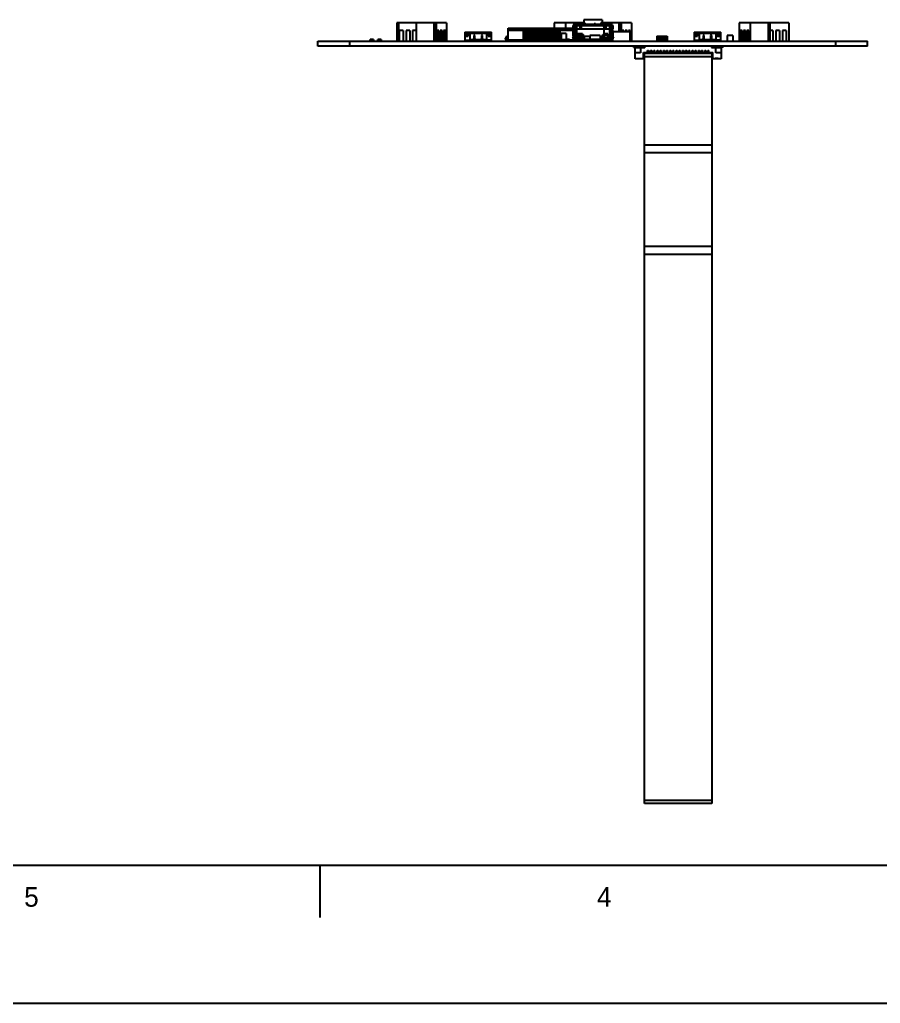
# Model space of a CAD drawing. Header units: millimetres. Extents: x 0 to 594, y 0 to 420.
# Drawn here: x 159.3 to 294.5, y 0 to 154.6 of the extents above; entities that cross this region are included whole.
import ezdxf

# ---------------------------------------------------------------- set-up
doc = ezdxf.new("R2010")
doc.units = ezdxf.units.MM
doc.header["$LTSCALE"] = 32.67
doc.layers.get('0').update_dxf_attribs({"linetype": 'CONTINUOUS'})
doc.styles.add('TEXTSTYLE_3', font='txt')

msp = doc.modelspace()

# ---------------------------------------------------------------- linework, layer by layer
at = {"color": 7, "linetype": 'CONTINUOUS'}
for p, q in [((247.906, 154.612), (247.865, 153.752)), ((250.815, 154.612), (247.906, 154.612)), ((250.815, 154.612), (250.856, 153.752)), ((218.533, 154.127), (218.533, 151.227)), ((218.803, 154.127), (218.533, 154.127)), ((218.803, 154.127), (218.803, 151.227)), ((224.369, 154.117), (218.803, 154.117)), ((221.568, 154.117), (221.568, 151.227)), ((224.369, 154.127), (224.369, 151.227)), ((224.738, 154.127), (224.369, 154.127)), ((224.603, 154.127), (224.603, 151.227)), ((224.738, 154.127), (224.738, 151.227)), ((226.349, 154.117), (224.738, 154.117)), ((226.349, 154.117), (226.349, 151.227)), ((236.029, 151.279), (236.029, 153.279)), ((236.029, 153.279), (246.629, 153.279)), ((236.029, 153.079), (237.829, 153.079)), ((237.829, 153.279), (237.829, 153.066)), ((237.829, 153.066), (244.829, 153.066)), ((243.287, 154.117), (243.287, 153.279)), ((247.848, 154.117), (243.287, 154.117)), ((244.829, 153.279), (244.829, 153.066)), ((244.829, 153.079), (246.629, 153.079)), ((245.037, 154.117), (245.037, 153.279)), ((246.21, 153.657), (246.21, 153.107)), ((252.51, 153.657), (246.21, 153.657)), ((246.35, 153.107), (246.21, 152.707)), ((252.51, 153.107), (246.21, 153.107)), ((246.26, 153.807), (246.26, 153.657)), ((252.46, 153.807), (246.26, 153.807)), ((246.327, 153.807), (246.327, 153.657)), ((246.36, 153.607), (246.36, 152.12)), ((246.51, 153.607), (246.36, 153.607)), ((246.51, 153.571), (246.36, 153.571)), ((246.51, 153.488), (246.36, 153.488)), ((246.514, 153.625), (246.374, 153.68)), ((246.41, 153.657), (246.41, 153.107)), ((246.535, 153.654), (246.41, 153.657)), ((246.462, 153.927), (246.462, 153.279)), ((246.462, 153.927), (251.062, 153.927)), ((246.493, 153.807), (246.493, 153.657)), ((246.51, 153.607), (246.51, 152.12)), ((246.56, 153.807), (246.56, 151.407)), ((246.629, 151.279), (246.629, 153.279)), ((246.71, 153.807), (246.71, 153.657)), ((246.76, 153.657), (246.76, 151.307)), ((247.31, 153.657), (247.31, 153.107)), ((247.51, 153.657), (247.51, 153.107)), ((247.71, 153.807), (247.71, 153.657)), ((247.848, 154.127), (247.848, 153.927)), ((248.082, 154.127), (247.848, 154.127)), ((250.856, 153.752), (247.865, 153.752)), ((248.06, 153.807), (248.06, 153.657)), ((248.082, 154.127), (248.082, 153.927)), ((248.172, 153.807), (248.172, 153.657)), ((249.562, 153.937), (249.562, 153.812)), ((249.762, 153.937), (249.562, 153.937)), ((249.562, 153.812), (249.762, 153.812)), ((249.762, 153.937), (249.762, 153.812)), ((250.548, 153.807), (250.548, 153.657)), ((250.618, 154.117), (250.618, 153.927)), ((253.419, 154.117), (250.618, 154.117)), ((250.66, 153.807), (250.66, 153.657)), ((251.01, 153.807), (251.01, 153.657)), ((251.062, 153.927), (251.062, 151.277)), ((251.21, 153.657), (251.21, 153.107)), ((251.41, 153.657), (251.41, 153.107)), ((251.96, 153.657), (251.96, 151.307)), ((252.01, 153.807), (252.01, 153.657)), ((252.16, 153.807), (252.16, 151.407)), ((252.31, 153.657), (252.186, 153.654)), ((252.347, 153.68), (252.207, 153.625)), ((252.21, 153.607), (252.21, 152.12)), ((252.36, 153.607), (252.21, 153.607)), ((252.36, 153.571), (252.21, 153.571)), ((252.36, 153.488), (252.21, 153.488)), ((252.227, 153.807), (252.227, 153.657)), ((252.31, 153.657), (252.31, 153.107)), ((252.36, 153.607), (252.36, 152.12)), ((252.371, 153.107), (252.51, 152.707)), ((252.393, 153.807), (252.393, 153.657)), ((252.46, 153.807), (252.46, 153.657)), ((252.51, 153.657), (252.51, 153.107)), ((253.419, 154.127), (253.419, 152.727)), ((253.788, 154.127), (253.419, 154.127)), ((253.653, 154.127), (253.653, 152.727)), ((253.788, 154.127), (253.788, 152.727)), ((255.399, 154.117), (253.788, 154.117)), ((255.399, 154.117), (255.399, 151.227)), ((272.337, 154.117), (272.337, 151.227)), ((276.898, 154.117), (272.337, 154.117)), ((274.087, 154.117), (274.087, 151.227)), ((276.633, 154.127), (276.633, 154.117)), ((277.132, 154.127), (276.633, 154.127)), ((276.898, 154.127), (276.898, 151.227)), ((277.132, 154.127), (277.132, 151.227)), ((280.143, 154.117), (277.132, 154.117)), ((280.143, 154.117), (280.143, 151.227)), ((218.943, 152.927), (218.943, 151.227)), ((219.543, 152.927), (218.943, 152.927)), ((219.543, 152.927), (219.543, 151.227)), ((219.993, 152.927), (219.993, 151.227)), ((220.593, 152.927), (219.993, 152.927)), ((220.593, 152.927), (220.593, 151.227)), ((221.018, 152.927), (221.018, 151.227)), ((221.568, 152.927), (221.018, 152.927)), ((224.842, 152.927), (224.842, 151.227)), ((225.142, 152.927), (224.842, 152.927)), ((225.142, 152.927), (225.142, 151.227)), ((225.367, 152.927), (225.367, 151.227)), ((225.667, 152.927), (225.367, 152.927)), ((225.667, 152.927), (225.667, 151.227)), ((225.88, 152.927), (225.88, 151.227)), ((226.18, 152.927), (225.88, 152.927)), ((226.18, 152.927), (226.18, 151.227)), ((229.229, 152.667), (229.229, 151.267)), ((229.229, 152.667), (233.429, 152.667)), ((229.229, 152.017), (229.779, 152.017)), ((229.509, 152.467), (229.509, 152.017)), ((229.709, 152.467), (229.509, 152.467)), ((229.709, 152.117), (229.509, 152.117)), ((229.709, 152.067), (229.509, 152.067)), ((229.579, 152.667), (229.666, 152.517)), ((229.666, 152.517), (229.849, 152.517)), ((229.709, 152.017), (229.709, 152.467)), ((229.779, 152.517), (229.779, 152.017)), ((229.839, 152.667), (230.039, 152.467)), ((229.849, 152.517), (230.029, 152.337)), ((230.029, 152.337), (230.029, 151.467)), ((230.039, 152.467), (230.039, 151.467)), ((230.039, 152.467), (232.619, 152.467)), ((230.579, 151.478), (230.674, 151.587)), ((230.689, 152.187), (230.629, 152.127)), ((230.629, 152.127), (230.629, 151.587)), ((230.629, 152.107), (230.709, 152.027)), ((230.709, 151.747), (230.629, 151.667)), ((230.629, 151.587), (230.829, 151.587)), ((230.769, 152.187), (230.689, 152.187)), ((230.709, 152.027), (230.709, 151.747)), ((230.709, 152.027), (230.749, 152.027)), ((230.709, 151.747), (230.749, 151.747)), ((230.749, 152.027), (230.829, 152.107)), ((230.749, 151.747), (230.749, 152.027)), ((230.829, 151.667), (230.749, 151.747)), ((230.829, 152.127), (230.769, 152.187)), ((230.784, 151.587), (230.881, 151.477)), ((230.829, 151.587), (230.829, 152.127)), ((231.778, 151.477), (231.874, 151.587)), ((231.889, 152.187), (231.829, 152.127)), ((231.829, 152.127), (231.829, 151.587)), ((231.829, 152.107), (231.909, 152.027)), ((231.909, 151.747), (231.829, 151.667)), ((231.829, 151.587), (232.029, 151.587)), ((231.969, 152.187), (231.889, 152.187)), ((231.909, 152.027), (231.909, 151.747)), ((231.909, 152.027), (231.949, 152.027)), ((231.909, 151.747), (231.949, 151.747)), ((231.949, 152.027), (232.029, 152.107)), ((231.949, 151.747), (231.949, 152.027)), ((232.029, 151.667), (231.949, 151.747)), ((232.029, 152.127), (231.969, 152.187)), ((231.984, 151.587), (232.08, 151.478)), ((232.029, 151.587), (232.029, 152.127)), ((232.619, 152.467), (232.819, 152.667)), ((232.619, 152.467), (232.619, 151.467)), ((232.629, 152.337), (232.809, 152.517)), ((232.629, 152.337), (232.629, 151.467)), ((232.809, 152.517), (232.993, 152.517)), ((232.879, 152.517), (232.879, 152.017)), ((232.879, 152.017), (233.429, 152.017)), ((232.949, 152.467), (232.949, 152.017)), ((232.949, 152.467), (233.149, 152.467)), ((232.949, 152.117), (233.149, 152.117)), ((232.949, 152.067), (233.149, 152.067)), ((232.993, 152.517), (233.079, 152.667)), ((233.149, 152.017), (233.149, 152.467)), ((233.429, 151.267), (233.429, 152.667)), ((235.629, 151.549), (235.629, 151.709)), ((235.829, 151.704), (235.829, 151.554)), ((235.899, 151.979), (236.029, 151.979)), ((235.904, 151.779), (236.029, 151.779)), ((236.029, 152.979), (246.629, 152.979)), ((238.454, 151.429), (238.454, 152.979)), ((238.479, 152.679), (238.454, 152.679)), ((238.479, 152.229), (238.454, 152.229)), ((238.479, 152.979), (238.479, 151.239)), ((238.479, 151.889), (238.679, 151.889)), ((238.479, 151.819), (238.679, 151.819)), ((238.679, 151.239), (238.679, 152.979)), ((238.704, 152.679), (238.679, 152.679)), ((238.704, 152.229), (238.679, 152.229)), ((238.704, 151.429), (238.704, 152.979)), ((238.954, 151.429), (238.954, 152.979)), ((238.979, 152.679), (238.954, 152.679)), ((238.979, 152.229), (238.954, 152.229)), ((238.979, 152.979), (238.979, 151.239)), ((238.979, 151.889), (239.179, 151.889)), ((238.979, 151.819), (239.179, 151.819)), ((239.179, 151.239), (239.179, 152.979)), ((239.204, 152.679), (239.179, 152.679)), ((239.204, 152.229), (239.179, 152.229)), ((239.204, 151.429), (239.204, 152.979)), ((239.454, 151.429), (239.454, 152.979)), ((239.479, 152.679), (239.454, 152.679)), ((239.479, 152.229), (239.454, 152.229)), ((239.479, 152.979), (239.479, 151.239)), ((239.479, 151.889), (239.679, 151.889)), ((239.479, 151.819), (239.679, 151.819)), ((239.679, 151.239), (239.679, 152.979)), ((239.704, 152.679), (239.679, 152.679)), ((239.704, 152.229), (239.679, 152.229)), ((239.704, 151.429), (239.704, 152.979)), ((239.954, 151.429), (239.954, 152.979)), ((239.979, 152.679), (239.954, 152.679)), ((239.979, 152.229), (239.954, 152.229)), ((239.979, 152.979), (239.979, 151.239)), ((239.979, 151.889), (240.179, 151.889)), ((239.979, 151.819), (240.179, 151.819)), ((240.179, 151.239), (240.179, 152.979)), ((240.204, 152.679), (240.179, 152.679)), ((240.204, 152.229), (240.179, 152.229)), ((240.204, 151.429), (240.204, 152.979)), ((240.454, 151.429), (240.454, 152.979)), ((240.479, 152.679), (240.454, 152.679)), ((240.479, 152.229), (240.454, 152.229)), ((240.479, 152.979), (240.479, 151.239)), ((240.479, 151.889), (240.679, 151.889)), ((240.479, 151.819), (240.679, 151.819)), ((240.679, 151.239), (240.679, 152.979)), ((240.704, 152.679), (240.679, 152.679)), ((240.704, 152.229), (240.679, 152.229)), ((240.704, 151.429), (240.704, 152.979)), ((240.954, 151.429), (240.954, 152.979)), ((240.979, 152.679), (240.954, 152.679)), ((240.979, 152.229), (240.954, 152.229)), ((240.979, 152.979), (240.979, 151.239)), ((240.979, 151.889), (241.179, 151.889)), ((240.979, 151.819), (241.179, 151.819)), ((241.179, 151.239), (241.179, 152.979)), ((241.204, 152.679), (241.179, 152.679)), ((241.204, 152.229), (241.179, 152.229)), ((241.204, 151.429), (241.204, 152.979)), ((241.213, 152.427), (241.213, 151.227)), ((245.153, 152.427), (241.213, 152.427)), ((241.454, 151.429), (241.454, 152.979)), ((241.479, 152.679), (241.454, 152.679)), ((241.479, 152.229), (241.454, 152.229)), ((241.479, 152.227), (241.454, 152.227)), ((241.479, 151.827), (241.454, 151.827)), ((241.479, 152.979), (241.479, 151.239)), ((241.479, 151.889), (241.679, 151.889)), ((241.479, 151.819), (241.679, 151.819)), ((241.679, 151.239), (241.679, 152.979)), ((241.704, 152.679), (241.679, 152.679)), ((241.704, 152.229), (241.679, 152.229)), ((241.704, 152.227), (241.679, 152.227)), ((241.704, 151.827), (241.679, 151.827)), ((241.689, 151.827), (241.689, 151.429)), ((241.704, 151.429), (241.704, 152.979)), ((241.954, 151.429), (241.954, 152.979)), ((241.979, 152.679), (241.954, 152.679)), ((241.979, 152.229), (241.954, 152.229)), ((241.979, 152.227), (241.954, 152.227)), ((241.979, 151.827), (241.954, 151.827)), ((241.979, 152.979), (241.979, 151.239)), ((241.979, 151.889), (242.179, 151.889)), ((241.979, 151.819), (242.179, 151.819)), ((242.013, 152.427), (242.013, 151.227)), ((242.179, 151.239), (242.179, 152.979)), ((242.204, 152.679), (242.179, 152.679)), ((242.204, 152.229), (242.179, 152.229)), ((242.179, 152.227), (242.204, 152.227)), ((242.204, 151.827), (242.179, 151.827)), ((242.204, 151.429), (242.204, 152.979)), ((242.454, 151.429), (242.454, 152.979)), ((242.479, 152.679), (242.454, 152.679)), ((242.479, 152.229), (242.454, 152.229)), ((242.454, 152.227), (242.479, 152.227)), ((242.479, 151.827), (242.454, 151.827)), ((242.479, 152.979), (242.479, 151.239)), ((242.479, 151.889), (242.679, 151.889)), ((242.479, 151.819), (242.679, 151.819)), ((242.679, 151.239), (242.679, 152.979)), ((242.704, 152.679), (242.679, 152.679)), ((242.704, 152.229), (242.679, 152.229)), ((242.679, 152.227), (242.704, 152.227)), ((242.704, 151.429), (242.704, 152.979)), ((242.945, 152.427), (242.892, 152.427)), ((242.945, 152.227), (242.892, 152.227)), ((242.918, 152.227), (242.918, 152.427)), ((242.941, 152.227), (242.941, 152.427)), ((242.942, 152.427), (242.942, 152.227)), ((242.954, 151.429), (242.954, 152.979)), ((242.979, 152.679), (242.954, 152.679)), ((242.979, 152.229), (242.954, 152.229)), ((242.954, 152.227), (242.979, 152.227)), ((242.979, 151.827), (242.954, 151.827)), ((242.979, 152.979), (242.979, 151.239)), ((242.979, 151.889), (243.179, 151.889)), ((242.979, 151.819), (243.179, 151.819)), ((243.179, 151.239), (243.179, 152.979)), ((243.204, 152.679), (243.179, 152.679)), ((243.204, 152.229), (243.179, 152.229)), ((243.179, 152.227), (243.204, 152.227)), ((243.204, 151.827), (243.179, 151.827)), ((243.204, 151.429), (243.204, 152.979)), ((243.352, 152.427), (243.352, 152.227)), ((243.352, 152.227), (243.352, 152.427)), ((243.352, 152.427), (243.447, 152.427)), ((243.352, 152.227), (243.447, 152.227)), ((243.374, 152.227), (243.374, 152.427)), ((243.374, 152.427), (243.374, 152.227)), ((243.398, 152.227), (243.398, 152.427)), ((243.4, 152.227), (243.4, 152.427)), ((243.447, 152.227), (243.447, 152.427)), ((243.447, 152.427), (243.447, 152.227)), ((243.454, 151.429), (243.454, 152.979)), ((243.479, 152.679), (243.454, 152.679)), ((243.479, 152.229), (243.454, 152.229)), ((243.454, 152.227), (243.479, 152.227)), ((243.479, 151.827), (243.454, 151.827)), ((243.456, 152.227), (243.456, 151.827)), ((243.479, 152.979), (243.479, 151.239)), ((243.604, 152.427), (243.479, 152.427)), ((243.479, 152.227), (243.604, 152.227)), ((243.479, 151.889), (243.679, 151.889)), ((243.479, 151.819), (243.679, 151.819)), ((243.542, 152.227), (243.542, 152.427)), ((243.603, 152.427), (243.603, 152.227)), ((243.604, 152.227), (243.604, 152.427)), ((243.679, 151.239), (243.679, 152.979)), ((243.704, 152.679), (243.679, 152.679)), ((243.704, 152.229), (243.679, 152.229)), ((243.679, 152.227), (243.704, 152.227)), ((243.704, 151.827), (243.679, 151.827)), ((243.704, 151.429), (243.704, 152.979)), ((243.954, 151.429), (243.954, 152.979)), ((243.979, 152.679), (243.954, 152.679)), ((243.979, 152.229), (243.954, 152.229)), ((243.954, 152.227), (243.979, 152.227)), ((243.979, 151.827), (243.954, 151.827)), ((243.969, 152.227), (243.969, 151.827)), ((243.979, 152.979), (243.979, 151.239)), ((243.979, 151.889), (244.179, 151.889)), ((243.979, 151.819), (244.179, 151.819)), ((244.179, 151.239), (244.179, 152.979)), ((244.204, 152.679), (244.179, 152.679)), ((244.204, 152.229), (244.179, 152.229)), ((244.179, 152.227), (244.204, 152.227)), ((244.204, 151.429), (244.204, 152.979)), ((244.353, 152.427), (244.353, 151.227)), ((245.153, 152.427), (245.153, 151.227)), ((246.354, 152.096), (246.145, 151.703)), ((246.366, 151.586), (246.145, 151.703)), ((246.309, 152.007), (246.147, 151.702)), ((246.21, 152.707), (246.21, 152.007)), ((246.31, 152.007), (246.21, 152.007)), ((246.464, 152.093), (246.232, 151.657)), ((246.51, 152.069), (246.278, 151.633)), ((246.51, 152.069), (246.278, 151.633)), ((246.349, 152.085), (246.307, 152.007)), ((246.36, 152.107), (246.31, 152.007)), ((246.813, 151.928), (246.313, 151.928)), ((246.463, 151.981), (246.332, 152.05)), ((246.362, 152.107), (246.334, 152.055)), ((246.334, 152.055), (246.36, 152.107)), ((246.36, 152.107), (246.349, 152.085)), ((246.354, 152.095), (246.358, 152.103)), ((246.487, 152.026), (246.354, 152.096)), ((246.486, 152.025), (246.354, 152.095)), ((246.36, 152.107), (246.356, 152.099)), ((246.51, 152.916), (246.36, 152.916)), ((246.51, 152.81), (246.36, 152.81)), ((246.51, 152.397), (246.36, 152.397)), ((246.51, 152.291), (246.36, 152.291)), ((246.51, 152.157), (246.36, 152.157)), ((246.51, 152.12), (246.36, 152.12)), ((246.76, 152.107), (246.36, 152.107)), ((246.595, 152.023), (246.364, 151.587)), ((246.598, 152.022), (246.438, 152.107)), ((246.629, 152.027), (248.896, 152.027)), ((246.629, 151.979), (246.759, 151.979)), ((246.629, 151.779), (246.754, 151.779)), ((246.66, 152.107), (246.66, 151.307)), ((246.809, 151.754), (246.809, 151.505)), ((246.829, 151.704), (246.829, 151.554)), ((246.86, 152.147), (246.86, 151.307)), ((247.96, 152.147), (246.86, 152.147)), ((247.96, 151.709), (246.86, 151.709)), ((247.96, 151.702), (246.86, 151.702)), ((247.96, 151.538), (246.86, 151.538)), ((247.01, 152.397), (247.01, 151.227)), ((247.71, 152.397), (247.01, 152.397)), ((247.71, 152.093), (247.01, 152.093)), ((247.71, 152.071), (247.01, 152.071)), ((247.71, 151.589), (247.01, 151.589)), ((247.71, 151.523), (247.01, 151.523)), ((247.029, 151.549), (247.029, 151.709)), ((247.71, 152.397), (247.71, 151.227)), ((247.96, 152.147), (247.96, 151.307)), ((248.896, 152.127), (248.896, 151.227)), ((250.496, 152.127), (248.896, 152.127)), ((250.496, 152.127), (250.496, 151.227)), ((250.76, 152.147), (250.76, 151.307)), ((251.86, 152.147), (250.76, 152.147)), ((251.86, 151.709), (250.76, 151.709)), ((251.86, 151.702), (250.76, 151.702)), ((251.86, 151.538), (250.76, 151.538)), ((251.01, 152.397), (251.01, 151.227)), ((251.71, 152.397), (251.01, 152.397)), ((251.71, 152.093), (251.01, 152.093)), ((251.71, 152.071), (251.01, 152.071)), ((251.71, 151.589), (251.01, 151.589)), ((251.71, 151.523), (251.01, 151.523)), ((251.71, 152.397), (251.71, 151.227)), ((251.86, 152.147), (251.86, 151.307)), ((252.36, 152.107), (251.96, 152.107)), ((252.06, 152.107), (252.06, 151.307)), ((252.283, 152.107), (252.123, 152.022)), ((252.125, 152.023), (252.357, 151.587)), ((252.36, 152.916), (252.21, 152.916)), ((252.36, 152.81), (252.21, 152.81)), ((252.36, 152.397), (252.21, 152.397)), ((252.36, 152.291), (252.21, 152.291)), ((252.36, 152.157), (252.21, 152.157)), ((252.36, 152.12), (252.21, 152.12)), ((252.211, 152.069), (252.442, 151.633)), ((252.211, 152.069), (252.443, 151.633)), ((252.366, 152.096), (252.234, 152.026)), ((252.366, 152.095), (252.234, 152.025)), ((252.256, 152.093), (252.488, 151.657)), ((252.389, 152.05), (252.258, 151.981)), ((252.575, 151.703), (252.355, 151.586)), ((252.359, 152.107), (252.387, 152.055)), ((252.36, 152.107), (252.372, 152.085)), ((252.36, 152.107), (252.41, 152.007)), ((252.36, 152.107), (252.387, 152.055)), ((252.36, 152.107), (252.364, 152.099)), ((252.366, 152.095), (252.362, 152.103)), ((252.366, 152.096), (252.575, 151.703)), ((252.372, 152.085), (252.414, 152.007)), ((252.387, 152.055), (252.389, 152.05)), ((252.51, 152.007), (252.41, 152.007)), ((252.412, 152.007), (252.574, 151.702)), ((252.45, 152.727), (252.45, 151.227)), ((252.45, 152.727), (255.15, 152.727)), ((252.51, 152.707), (252.51, 152.007)), ((253.892, 152.927), (253.892, 152.727)), ((254.192, 152.927), (253.892, 152.927)), ((254.192, 152.927), (254.192, 152.727)), ((254.417, 152.927), (254.417, 152.727)), ((254.717, 152.927), (254.417, 152.927)), ((254.717, 152.927), (254.717, 152.727)), ((254.93, 152.927), (254.93, 152.727)), ((255.23, 152.927), (254.93, 152.927)), ((255.15, 152.727), (255.15, 151.227)), ((255.23, 152.927), (255.23, 151.227)), ((259.401, 152.027), (259.401, 151.227)), ((259.401, 152.027), (261.001, 152.027)), ((259.651, 151.827), (259.651, 151.227)), ((260.751, 151.827), (259.651, 151.827)), ((259.901, 151.827), (259.901, 151.227)), ((260.501, 151.827), (260.501, 151.227)), ((260.751, 151.827), (260.751, 151.227)), ((261.001, 152.027), (261.001, 151.227)), ((265.254, 152.667), (265.254, 151.267)), ((265.254, 152.667), (269.454, 152.667)), ((265.254, 152.017), (265.804, 152.017)), ((265.534, 152.467), (265.534, 152.017)), ((265.734, 152.467), (265.534, 152.467)), ((265.734, 152.117), (265.534, 152.117)), ((265.734, 152.067), (265.534, 152.067)), ((265.604, 152.667), (265.691, 152.517)), ((265.691, 152.517), (265.874, 152.517)), ((265.734, 152.017), (265.734, 152.467)), ((265.804, 152.517), (265.804, 152.017)), ((265.864, 152.667), (266.064, 152.467)), ((265.874, 152.517), (266.054, 152.337)), ((266.054, 152.337), (266.054, 151.467)), ((266.064, 152.467), (266.064, 151.467)), ((266.064, 152.467), (268.644, 152.467)), ((266.604, 151.478), (266.699, 151.587)), ((266.714, 152.187), (266.654, 152.127)), ((266.654, 152.127), (266.654, 151.587)), ((266.654, 152.107), (266.734, 152.027)), ((266.734, 151.747), (266.654, 151.667)), ((266.654, 151.587), (266.854, 151.587)), ((266.794, 152.187), (266.714, 152.187)), ((266.734, 152.027), (266.734, 151.747)), ((266.734, 152.027), (266.774, 152.027)), ((266.734, 151.747), (266.774, 151.747)), ((266.774, 152.027), (266.854, 152.107)), ((266.774, 151.747), (266.774, 152.027)), ((266.854, 151.667), (266.774, 151.747)), ((266.854, 152.127), (266.794, 152.187)), ((266.809, 151.587), (266.906, 151.477)), ((266.854, 151.587), (266.854, 152.127)), ((267.803, 151.477), (267.899, 151.587)), ((267.914, 152.187), (267.854, 152.127)), ((267.854, 152.127), (267.854, 151.587)), ((267.854, 152.107), (267.934, 152.027)), ((267.934, 151.747), (267.854, 151.667)), ((267.854, 151.587), (268.054, 151.587)), ((267.994, 152.187), (267.914, 152.187)), ((267.934, 152.027), (267.934, 151.747)), ((267.934, 152.027), (267.974, 152.027)), ((267.934, 151.747), (267.974, 151.747)), ((267.974, 152.027), (268.054, 152.107)), ((267.974, 151.747), (267.974, 152.027)), ((268.054, 151.667), (267.974, 151.747)), ((268.054, 152.127), (267.994, 152.187)), ((268.009, 151.587), (268.105, 151.478)), ((268.054, 151.587), (268.054, 152.127)), ((268.644, 152.467), (268.844, 152.667)), ((268.644, 152.467), (268.644, 151.467)), ((268.654, 152.337), (268.834, 152.517)), ((268.654, 152.337), (268.654, 151.467)), ((268.834, 152.517), (269.018, 152.517)), ((268.904, 152.517), (268.904, 152.017)), ((268.904, 152.017), (269.454, 152.017)), ((268.974, 152.467), (268.974, 152.017)), ((268.974, 152.467), (269.174, 152.467)), ((268.974, 152.117), (269.174, 152.117)), ((268.974, 152.067), (269.174, 152.067)), ((269.018, 152.517), (269.104, 152.667)), ((269.174, 152.017), (269.174, 152.467)), ((269.454, 151.267), (269.454, 152.667)), ((270.469, 152.127), (270.469, 151.227)), ((271.319, 152.127), (270.469, 152.127)), ((271.319, 152.127), (271.319, 151.227)), ((272.506, 152.927), (272.506, 151.227)), ((272.806, 152.927), (272.506, 152.927)), ((272.806, 152.927), (272.806, 151.227)), ((273.019, 152.927), (273.019, 151.227)), ((273.319, 152.927), (273.019, 152.927)), ((273.319, 152.927), (273.319, 151.227)), ((273.543, 152.927), (273.543, 151.227)), ((273.843, 152.927), (273.543, 152.927)), ((273.843, 152.927), (273.843, 151.227)), ((277.643, 152.927), (277.132, 152.927)), ((277.643, 152.927), (277.643, 151.227)), ((278.093, 152.927), (278.093, 151.227)), ((278.693, 152.927), (278.093, 152.927)), ((278.693, 152.927), (278.693, 151.227)), ((279.118, 152.927), (279.118, 151.227)), ((279.718, 152.927), (279.118, 152.927)), ((279.718, 152.927), (279.718, 151.227)), ((206.158, 150.427), (206.158, 151.227)), ((206.158, 151.227), (292.5, 151.227)), ((292.5, 150.427), (206.158, 150.427)), ((211.158, 150.427), (211.158, 151.227)), ((214.36, 151.303), (214.36, 151.411)), ((214.862, 151.411), (214.36, 151.411)), ((214.862, 151.303), (214.36, 151.303)), ((214.361, 151.411), (214.361, 151.303)), ((214.362, 151.501), (214.362, 151.411)), ((214.86, 151.501), (214.362, 151.501)), ((214.86, 151.501), (214.86, 151.411)), ((214.861, 151.411), (214.861, 151.303)), ((214.862, 151.303), (214.862, 151.411)), ((215.579, 151.303), (215.579, 151.411)), ((216.081, 151.411), (215.579, 151.411)), ((216.081, 151.303), (215.579, 151.303)), ((215.58, 151.411), (215.58, 151.303)), ((215.581, 151.501), (215.581, 151.411)), ((216.079, 151.501), (215.581, 151.501)), ((216.079, 151.501), (216.079, 151.411)), ((216.08, 151.411), (216.08, 151.303)), ((216.081, 151.303), (216.081, 151.411)), ((229.229, 151.367), (229.929, 151.367)), ((229.229, 151.267), (229.509, 151.267)), ((229.509, 151.367), (229.509, 151.227)), ((229.709, 151.367), (229.709, 151.227)), ((229.709, 151.267), (232.949, 151.267)), ((230.029, 151.267), (229.929, 151.367)), ((230.429, 151.467), (230.029, 151.467)), ((230.429, 151.467), (230.429, 151.477)), ((230.429, 151.477), (232.229, 151.477)), ((230.579, 151.267), (230.579, 151.477)), ((230.629, 151.267), (230.629, 151.227)), ((230.829, 151.267), (230.829, 151.227)), ((231.119, 151.267), (231.119, 151.477)), ((231.539, 151.267), (231.539, 151.477)), ((231.829, 151.267), (231.829, 151.227)), ((232.029, 151.267), (232.029, 151.227)), ((232.079, 151.477), (232.079, 151.267)), ((232.229, 151.467), (232.229, 151.477)), ((232.629, 151.467), (232.229, 151.467)), ((232.729, 151.367), (232.629, 151.267)), ((233.429, 151.367), (232.729, 151.367)), ((232.949, 151.367), (232.949, 151.227)), ((233.149, 151.367), (233.149, 151.227)), ((233.149, 151.267), (233.429, 151.267)), ((235.899, 151.279), (238.479, 151.279)), ((235.904, 151.479), (236.029, 151.479)), ((238.479, 151.379), (236.029, 151.379)), ((238.454, 151.429), (238.479, 151.429)), ((238.479, 151.419), (238.679, 151.419)), ((238.479, 151.239), (238.679, 151.239)), ((238.679, 151.429), (238.704, 151.429)), ((238.979, 151.379), (238.679, 151.379)), ((238.679, 151.279), (238.979, 151.279)), ((238.954, 151.429), (238.979, 151.429)), ((238.979, 151.419), (239.179, 151.419)), ((238.979, 151.239), (239.179, 151.239)), ((239.179, 151.429), (239.204, 151.429)), ((239.479, 151.379), (239.179, 151.379)), ((239.179, 151.279), (239.479, 151.279)), ((239.454, 151.429), (239.479, 151.429)), ((239.479, 151.419), (239.679, 151.419)), ((239.479, 151.239), (239.679, 151.239)), ((239.679, 151.429), (239.704, 151.429)), ((239.979, 151.379), (239.679, 151.379)), ((239.679, 151.279), (239.979, 151.279)), ((239.954, 151.429), (239.979, 151.429)), ((239.979, 151.419), (240.179, 151.419)), ((239.979, 151.239), (240.179, 151.239)), ((240.179, 151.429), (240.204, 151.429)), ((240.479, 151.379), (240.179, 151.379)), ((240.179, 151.279), (240.479, 151.279)), ((240.454, 151.429), (240.479, 151.429)), ((240.479, 151.419), (240.679, 151.419)), ((240.479, 151.239), (240.679, 151.239)), ((240.679, 151.429), (240.704, 151.429)), ((240.979, 151.379), (240.679, 151.379)), ((240.679, 151.279), (240.979, 151.279)), ((240.954, 151.429), (240.979, 151.429)), ((240.979, 151.419), (241.179, 151.419)), ((240.979, 151.239), (241.179, 151.239)), ((241.179, 151.429), (241.204, 151.429)), ((241.479, 151.379), (241.179, 151.379)), ((241.179, 151.279), (241.479, 151.279)), ((245.153, 151.427), (241.213, 151.427)), ((241.277, 151.427), (241.277, 151.277)), ((245.088, 151.277), (241.277, 151.277)), ((241.439, 151.279), (241.439, 151.227)), ((241.454, 151.429), (241.479, 151.429)), ((241.479, 151.419), (241.679, 151.419)), ((241.479, 151.239), (241.679, 151.239)), ((241.679, 151.429), (241.704, 151.429)), ((241.979, 151.379), (241.679, 151.379)), ((241.679, 151.279), (241.979, 151.279)), ((241.689, 151.279), (241.689, 151.227)), ((241.739, 151.427), (241.739, 151.227)), ((241.778, 151.427), (241.778, 151.277)), ((241.954, 151.429), (241.979, 151.429)), ((241.979, 151.419), (242.179, 151.419)), ((241.979, 151.239), (242.179, 151.239)), ((242.179, 151.429), (242.204, 151.429)), ((242.479, 151.379), (242.179, 151.379)), ((242.179, 151.279), (242.479, 151.279)), ((242.289, 151.279), (242.289, 151.227)), ((242.423, 151.427), (242.423, 151.227)), ((242.454, 151.429), (242.479, 151.429)), ((242.479, 151.419), (242.679, 151.419)), ((242.479, 151.239), (242.679, 151.239)), ((242.487, 151.427), (242.487, 151.277)), ((242.539, 151.239), (242.539, 151.227)), ((242.679, 151.429), (242.704, 151.429)), ((242.979, 151.379), (242.679, 151.379)), ((242.679, 151.279), (242.979, 151.279)), ((242.912, 151.279), (242.912, 151.227)), ((242.954, 151.429), (242.979, 151.429)), ((242.979, 151.419), (243.179, 151.419)), ((242.979, 151.239), (243.179, 151.239)), ((243.021, 151.303), (243.021, 151.411)), ((243.869, 151.411), (243.021, 151.411)), ((243.869, 151.303), (243.021, 151.303)), ((243.162, 151.501), (243.146, 151.411)), ((243.728, 151.501), (243.162, 151.501)), ((243.162, 151.239), (243.162, 151.227)), ((243.179, 151.429), (243.204, 151.429)), ((243.479, 151.379), (243.179, 151.379)), ((243.179, 151.279), (243.479, 151.279)), ((243.454, 151.429), (243.479, 151.429)), ((243.479, 151.419), (243.679, 151.419)), ((243.479, 151.239), (243.679, 151.239)), ((243.679, 151.429), (243.704, 151.429)), ((243.979, 151.379), (243.679, 151.379)), ((243.679, 151.279), (243.979, 151.279)), ((243.728, 151.501), (243.744, 151.411)), ((243.762, 151.279), (243.762, 151.227)), ((243.869, 151.411), (243.869, 151.303)), ((243.878, 151.427), (243.878, 151.277)), ((243.943, 151.427), (243.943, 151.227)), ((243.954, 151.429), (243.979, 151.429)), ((243.979, 151.419), (244.179, 151.419)), ((243.979, 151.239), (244.179, 151.239)), ((244.012, 151.239), (244.012, 151.227)), ((244.179, 151.429), (244.204, 151.429)), ((246.629, 151.379), (244.179, 151.379)), ((244.179, 151.279), (246.759, 151.279)), ((244.269, 151.279), (244.269, 151.227)), ((244.493, 151.279), (244.493, 151.227)), ((244.587, 151.427), (244.587, 151.277)), ((244.626, 151.427), (244.626, 151.227)), ((244.793, 151.279), (244.793, 151.227)), ((245.037, 151.279), (245.037, 151.227)), ((245.088, 151.427), (245.088, 151.277)), ((245.202, 151.303), (245.202, 151.411)), ((245.704, 151.411), (245.202, 151.411)), ((245.704, 151.303), (245.202, 151.303)), ((245.203, 151.411), (245.203, 151.303)), ((245.204, 151.501), (245.204, 151.411)), ((245.702, 151.501), (245.204, 151.501)), ((245.702, 151.501), (245.702, 151.411)), ((245.703, 151.411), (245.703, 151.303)), ((245.704, 151.303), (245.704, 151.411)), ((245.846, 151.279), (245.846, 151.227)), ((245.896, 151.279), (245.896, 151.277)), ((246.209, 151.277), (245.896, 151.277)), ((246.209, 151.279), (246.209, 151.227)), ((246.86, 151.407), (246.56, 151.407)), ((246.629, 151.479), (246.754, 151.479)), ((252.06, 151.307), (246.66, 151.307)), ((246.809, 151.286), (246.809, 151.227)), ((247.019, 151.277), (246.809, 151.277)), ((247.71, 151.501), (247.01, 151.501)), ((247.71, 151.477), (247.01, 151.477)), ((247.71, 151.34), (247.01, 151.34)), ((247.71, 151.228), (247.01, 151.228)), ((247.019, 151.227), (247.019, 151.402)), ((247.019, 151.402), (247.274, 151.402)), ((247.274, 151.402), (247.274, 151.227)), ((247.519, 151.277), (247.274, 151.277)), ((247.296, 151.303), (247.296, 151.411)), ((247.798, 151.411), (247.296, 151.411)), ((247.798, 151.303), (247.296, 151.303)), ((247.297, 151.411), (247.297, 151.303)), ((247.298, 151.501), (247.298, 151.411)), ((247.796, 151.501), (247.298, 151.501)), ((247.519, 151.227), (247.519, 151.402)), ((247.519, 151.402), (247.774, 151.402)), ((247.774, 151.402), (247.774, 151.227)), ((248.019, 151.277), (247.774, 151.277)), ((247.796, 151.501), (247.796, 151.411)), ((247.797, 151.411), (247.797, 151.303)), ((247.798, 151.303), (247.798, 151.411)), ((250.76, 151.507), (247.96, 151.507)), ((250.76, 151.407), (247.96, 151.407)), ((248.019, 151.227), (248.019, 151.402)), ((248.019, 151.402), (248.274, 151.402)), ((248.274, 151.402), (248.274, 151.227)), ((248.519, 151.277), (248.274, 151.277)), ((248.519, 151.227), (248.519, 151.402)), ((248.519, 151.402), (248.774, 151.402)), ((248.774, 151.402), (248.774, 151.227)), ((248.896, 151.277), (248.774, 151.277)), ((249.413, 151.399), (249.413, 151.229)), ((250.413, 151.399), (249.413, 151.399)), ((250.413, 151.229), (249.413, 151.229)), ((249.428, 151.414), (249.428, 151.214)), ((250.398, 151.414), (249.428, 151.414)), ((249.428, 151.399), (249.713, 151.401)), ((250.398, 151.214), (249.428, 151.214)), ((249.609, 151.303), (249.609, 151.411)), ((250.111, 151.411), (249.609, 151.411)), ((250.111, 151.303), (249.609, 151.303)), ((249.61, 151.303), (249.61, 151.411)), ((249.611, 151.501), (249.611, 151.411)), ((250.109, 151.501), (249.611, 151.501)), ((249.713, 151.414), (249.713, 151.214)), ((249.713, 151.401), (249.713, 151.409)), ((249.713, 151.401), (249.713, 151.409)), ((250.113, 151.399), (249.713, 151.401)), ((249.713, 151.229), (250.113, 151.228)), ((249.834, 151.416), (249.752, 151.416)), ((249.933, 151.416), (249.848, 151.416)), ((250.035, 151.416), (249.946, 151.416)), ((250.109, 151.501), (250.109, 151.411)), ((250.11, 151.411), (250.11, 151.303)), ((250.111, 151.303), (250.111, 151.411)), ((250.113, 151.414), (250.113, 151.214)), ((250.398, 151.229), (250.113, 151.228)), ((250.113, 151.228), (250.113, 151.22)), ((250.113, 151.228), (250.113, 151.22)), ((250.398, 151.414), (250.398, 151.214)), ((250.413, 151.399), (250.413, 151.229)), ((251.062, 151.277), (250.496, 151.277)), ((250.618, 151.277), (250.618, 151.227)), ((251.71, 151.501), (251.01, 151.501)), ((251.71, 151.477), (251.01, 151.477)), ((251.71, 151.34), (251.01, 151.34)), ((251.71, 151.228), (251.01, 151.228)), ((251.082, 151.303), (251.082, 151.411)), ((251.584, 151.411), (251.082, 151.411)), ((251.584, 151.303), (251.082, 151.303)), ((251.083, 151.303), (251.083, 151.411)), ((251.084, 151.501), (251.084, 151.411)), ((251.582, 151.501), (251.084, 151.501)), ((251.582, 151.501), (251.582, 151.411)), ((251.583, 151.411), (251.583, 151.303)), ((251.584, 151.303), (251.584, 151.411)), ((252.16, 151.407), (251.86, 151.407)), ((255.709, 150.307), (255.709, 150.427)), ((255.709, 150.307), (256.859, 150.307)), ((256.009, 148.457), (256.009, 150.257)), ((256.009, 150.257), (257.509, 150.257)), ((256.859, 150.307), (256.859, 149.377)), ((257.009, 150.427), (257.009, 150.257)), ((257.509, 150.427), (257.509, 150.257)), ((259.654, 151.411), (259.654, 151.303)), ((260.502, 151.411), (259.654, 151.411)), ((260.502, 151.303), (259.654, 151.303)), ((259.794, 151.501), (259.779, 151.411)), ((260.361, 151.501), (259.794, 151.501)), ((260.361, 151.501), (260.377, 151.411)), ((260.502, 151.411), (260.502, 151.303)), ((265.254, 151.367), (265.954, 151.367)), ((265.254, 151.267), (265.534, 151.267)), ((265.534, 151.367), (265.534, 151.227)), ((265.734, 151.367), (265.734, 151.227)), ((265.734, 151.267), (268.974, 151.267)), ((266.054, 151.267), (265.954, 151.367)), ((266.454, 151.467), (266.054, 151.467)), ((266.454, 151.467), (266.454, 151.477)), ((266.454, 151.477), (268.254, 151.477)), ((266.604, 151.267), (266.604, 151.477)), ((266.654, 151.267), (266.654, 151.227)), ((266.854, 151.267), (266.854, 151.227)), ((267.144, 151.267), (267.144, 151.477)), ((267.564, 151.267), (267.564, 151.477)), ((267.854, 151.267), (267.854, 151.227)), ((268.009, 150.427), (268.009, 150.257)), ((268.009, 150.257), (269.509, 150.257)), ((268.054, 151.267), (268.054, 151.227)), ((268.104, 151.477), (268.104, 151.267)), ((268.254, 151.467), (268.254, 151.477)), ((268.654, 151.467), (268.254, 151.467)), ((268.509, 150.427), (268.509, 150.257)), ((268.754, 151.367), (268.654, 151.267)), ((268.659, 149.377), (268.659, 150.307)), ((269.809, 150.307), (268.659, 150.307)), ((269.454, 151.367), (268.754, 151.367)), ((268.974, 151.367), (268.974, 151.227)), ((269.174, 151.367), (269.174, 151.227)), ((269.174, 151.267), (269.454, 151.267)), ((269.509, 150.257), (269.509, 148.457)), ((269.809, 150.307), (269.809, 150.427)), ((287.501, 150.427), (287.501, 151.227)), ((292.501, 150.427), (292.501, 151.227)), ((256.859, 149.377), (256.009, 149.377)), ((257.459, 148.457), (256.009, 148.457)), ((257.307, 148.457), (257.307, 149.467)), ((257.307, 149.467), (257.929, 149.467)), ((257.459, 31.427), (257.459, 149.467)), ((257.459, 149.327), (268.059, 149.327)), ((257.459, 148.827), (268.059, 148.827)), ((257.929, 149.467), (257.929, 149.777)), ((257.929, 149.777), (258.089, 149.777)), ((258.084, 149.597), (257.934, 149.597)), ((257.934, 149.397), (257.934, 149.467)), ((258.084, 149.397), (257.934, 149.397)), ((258.084, 149.467), (258.084, 149.397)), ((258.089, 149.467), (258.089, 149.777)), ((258.089, 149.467), (258.429, 149.467)), ((258.429, 149.467), (258.429, 149.777)), ((258.429, 149.777), (258.589, 149.777)), ((258.584, 149.597), (258.434, 149.597)), ((258.434, 149.397), (258.434, 149.467)), ((258.584, 149.397), (258.434, 149.397)), ((258.584, 149.467), (258.584, 149.397)), ((258.589, 149.467), (258.589, 149.777)), ((258.589, 149.467), (258.929, 149.467)), ((258.929, 149.467), (258.929, 149.777)), ((258.929, 149.777), (259.089, 149.777)), ((259.084, 149.597), (258.934, 149.597)), ((258.934, 149.397), (258.934, 149.467)), ((259.084, 149.397), (258.934, 149.397)), ((259.084, 149.467), (259.084, 149.397)), ((259.089, 149.467), (259.089, 149.777)), ((259.089, 149.467), (259.429, 149.467)), ((259.429, 149.467), (259.429, 149.777)), ((259.429, 149.777), (259.589, 149.777)), ((259.584, 149.597), (259.434, 149.597)), ((259.434, 149.397), (259.434, 149.467)), ((259.584, 149.397), (259.434, 149.397)), ((259.584, 149.467), (259.584, 149.397)), ((259.589, 149.467), (259.589, 149.777)), ((259.589, 149.467), (259.929, 149.467)), ((259.929, 149.467), (259.929, 149.777)), ((259.929, 149.777), (260.089, 149.777)), ((260.084, 149.597), (259.934, 149.597)), ((259.934, 149.397), (259.934, 149.467)), ((260.084, 149.397), (259.934, 149.397)), ((260.084, 149.467), (260.084, 149.397)), ((260.089, 149.467), (260.089, 149.777)), ((260.089, 149.467), (260.429, 149.467)), ((260.429, 149.467), (260.429, 149.777)), ((260.429, 149.777), (260.589, 149.777)), ((260.584, 149.597), (260.434, 149.597)), ((260.434, 149.397), (260.434, 149.467)), ((260.584, 149.397), (260.434, 149.397)), ((260.584, 149.467), (260.584, 149.397)), ((260.589, 149.467), (260.589, 149.777)), ((260.589, 149.467), (260.929, 149.467)), ((260.929, 149.467), (260.929, 149.777)), ((260.929, 149.777), (261.089, 149.777)), ((261.084, 149.597), (260.934, 149.597)), ((260.934, 149.397), (260.934, 149.467)), ((261.084, 149.397), (260.934, 149.397)), ((261.084, 149.467), (261.084, 149.397)), ((261.089, 149.467), (261.089, 149.777)), ((261.089, 149.467), (261.429, 149.467)), ((261.429, 149.467), (261.429, 149.777)), ((261.429, 149.777), (261.589, 149.777)), ((261.584, 149.597), (261.434, 149.597)), ((261.434, 149.397), (261.434, 149.467)), ((261.584, 149.397), (261.434, 149.397)), ((261.584, 149.467), (261.584, 149.397)), ((261.589, 149.467), (261.589, 149.777)), ((261.589, 149.467), (261.929, 149.467)), ((261.929, 149.467), (261.929, 149.777)), ((261.929, 149.777), (262.089, 149.777)), ((262.084, 149.597), (261.934, 149.597)), ((261.934, 149.397), (261.934, 149.467)), ((262.084, 149.397), (261.934, 149.397)), ((262.084, 149.467), (262.084, 149.397)), ((262.089, 149.467), (262.089, 149.777)), ((262.089, 149.467), (262.429, 149.467)), ((262.429, 149.467), (262.429, 149.777)), ((262.429, 149.777), (262.589, 149.777)), ((262.584, 149.597), (262.434, 149.597)), ((262.434, 149.397), (262.434, 149.467)), ((262.584, 149.397), (262.434, 149.397)), ((262.584, 149.467), (262.584, 149.397)), ((262.589, 149.467), (262.589, 149.777)), ((262.589, 149.467), (262.929, 149.467)), ((262.929, 149.467), (262.929, 149.777)), ((262.929, 149.777), (263.089, 149.777)), ((263.084, 149.597), (262.934, 149.597)), ((262.934, 149.397), (262.934, 149.467)), ((263.084, 149.397), (262.934, 149.397)), ((263.084, 149.467), (263.084, 149.397)), ((263.089, 149.467), (263.089, 149.777)), ((263.089, 149.467), (263.429, 149.467)), ((263.429, 149.467), (263.429, 149.777)), ((263.429, 149.777), (263.589, 149.777)), ((263.584, 149.597), (263.434, 149.597)), ((263.434, 149.397), (263.434, 149.467)), ((263.584, 149.397), (263.434, 149.397)), ((263.584, 149.467), (263.584, 149.397)), ((263.589, 149.467), (263.589, 149.777)), ((263.589, 149.467), (263.929, 149.467)), ((263.929, 149.467), (263.929, 149.777)), ((263.929, 149.777), (264.089, 149.777)), ((264.084, 149.597), (263.934, 149.597)), ((263.934, 149.397), (263.934, 149.467)), ((264.084, 149.397), (263.934, 149.397)), ((264.084, 149.467), (264.084, 149.397)), ((264.089, 149.467), (264.089, 149.777)), ((264.089, 149.467), (264.429, 149.467)), ((264.429, 149.467), (264.429, 149.777)), ((264.429, 149.777), (264.589, 149.777)), ((264.584, 149.597), (264.434, 149.597)), ((264.434, 149.397), (264.434, 149.467)), ((264.584, 149.397), (264.434, 149.397)), ((264.584, 149.467), (264.584, 149.397)), ((264.589, 149.467), (264.589, 149.777)), ((264.589, 149.467), (264.929, 149.467)), ((264.929, 149.467), (264.929, 149.777)), ((264.929, 149.777), (265.089, 149.777)), ((265.084, 149.597), (264.934, 149.597)), ((264.934, 149.397), (264.934, 149.467)), ((265.084, 149.397), (264.934, 149.397)), ((265.084, 149.467), (265.084, 149.397)), ((265.089, 149.467), (265.089, 149.777)), ((265.089, 149.467), (265.429, 149.467)), ((265.429, 149.467), (265.429, 149.777)), ((265.429, 149.777), (265.589, 149.777)), ((265.584, 149.597), (265.434, 149.597)), ((265.434, 149.397), (265.434, 149.467)), ((265.584, 149.397), (265.434, 149.397)), ((265.584, 149.467), (265.584, 149.397)), ((265.589, 149.467), (265.589, 149.777)), ((265.589, 149.467), (265.929, 149.467)), ((265.929, 149.467), (265.929, 149.777)), ((265.929, 149.777), (266.089, 149.777)), ((266.084, 149.597), (265.934, 149.597)), ((265.934, 149.397), (265.934, 149.467)), ((266.084, 149.397), (265.934, 149.397)), ((266.084, 149.467), (266.084, 149.397)), ((266.089, 149.467), (266.089, 149.777)), ((266.089, 149.467), (266.429, 149.467)), ((266.429, 149.467), (266.429, 149.777)), ((266.429, 149.777), (266.589, 149.777)), ((266.584, 149.597), (266.434, 149.597)), ((266.434, 149.397), (266.434, 149.467)), ((266.584, 149.397), (266.434, 149.397)), ((266.584, 149.467), (266.584, 149.397)), ((266.589, 149.467), (266.589, 149.777)), ((266.589, 149.467), (266.929, 149.467)), ((266.929, 149.467), (266.929, 149.777)), ((266.929, 149.777), (267.089, 149.777)), ((267.084, 149.597), (266.934, 149.597)), ((266.934, 149.397), (266.934, 149.467)), ((267.084, 149.397), (266.934, 149.397)), ((267.084, 149.467), (267.084, 149.397)), ((267.089, 149.467), (267.089, 149.777)), ((267.089, 149.467), (267.429, 149.467)), ((267.429, 149.467), (267.429, 149.777)), ((267.429, 149.777), (267.589, 149.777)), ((267.584, 149.597), (267.434, 149.597)), ((267.434, 149.397), (267.434, 149.467)), ((267.584, 149.397), (267.434, 149.397)), ((267.584, 149.467), (267.584, 149.397)), ((267.589, 149.467), (267.589, 149.777)), ((267.589, 149.467), (268.212, 149.467)), ((268.059, 149.467), (268.059, 31.427)), ((269.509, 148.457), (268.059, 148.457)), ((268.212, 148.457), (268.212, 149.467)), ((268.548, 148.457), (268.548, 148.557)), ((268.548, 148.557), (269.01, 148.557)), ((269.509, 149.377), (268.659, 149.377)), ((268.779, 148.457), (268.779, 148.557)), ((269.01, 148.457), (269.01, 148.557)), ((257.459, 134.942), (268.059, 134.942)), ((257.459, 133.73), (268.059, 133.73)), ((268.059, 118.948), (257.459, 118.948)), ((268.059, 117.687), (257.459, 117.687)), ((257.459, 31.927), (268.059, 31.927)), ((268.059, 31.427), (257.459, 31.427)), ((26.524, 21.711), (566.524, 21.711)), ((206.524, 13.507), (206.524, 21.711)), ((0, 0), (594, 0))]:
    msp.add_line(p, q, dxfattribs=at)
at = {"color": 6, "linetype": 'CONTINUOUS'}
for p, q in [((242.892, 152.427), (242.892, 152.227)), ((242.898, 152.227), (242.898, 152.427)), ((242.945, 152.427), (242.945, 152.227)), ((243.352, 152.427), (243.352, 152.227)), ((243.377, 152.227), (243.377, 152.427)), ((243.447, 152.427), (243.447, 152.227)), ((243.447, 152.427), (243.479, 152.427)), ((243.447, 152.227), (243.454, 152.227)), ((243.478, 152.427), (243.478, 152.227)), ((243.479, 152.427), (243.479, 152.227)), ((243.541, 152.227), (243.541, 152.427)), ((243.572, 152.227), (243.572, 152.427)), ((243.579, 152.227), (243.579, 152.427)), ((243.579, 152.227), (243.579, 152.427)), ((243.603, 152.427), (243.603, 152.227)), ((246.466, 152.092), (246.234, 151.656)), ((246.598, 152.022), (246.366, 151.586)), ((246.86, 151.537), (247.96, 151.537)), ((251.86, 151.537), (250.76, 151.537)), ((252.123, 152.022), (252.355, 151.586)), ((252.255, 152.092), (252.487, 151.656)), ((214.36, 151.411), (214.36, 151.487)), ((214.862, 151.487), (214.36, 151.487)), ((214.36, 151.227), (214.36, 151.303)), ((214.46, 151.487), (214.46, 151.411)), ((214.485, 151.227), (214.485, 151.303)), ((214.737, 151.227), (214.737, 151.303)), ((214.762, 151.487), (214.762, 151.411)), ((214.862, 151.487), (214.862, 151.411)), ((214.862, 151.303), (214.862, 151.227)), ((215.579, 151.411), (215.579, 151.487)), ((216.081, 151.487), (215.579, 151.487)), ((215.579, 151.227), (215.579, 151.303)), ((215.679, 151.487), (215.679, 151.411)), ((215.704, 151.227), (215.704, 151.303)), ((215.956, 151.227), (215.956, 151.303)), ((215.981, 151.487), (215.981, 151.411)), ((216.081, 151.487), (216.081, 151.411)), ((216.081, 151.303), (216.081, 151.227)), ((242.945, 151.487), (242.945, 151.227)), ((243.145, 151.487), (242.945, 151.487)), ((243.045, 151.487), (243.045, 151.411)), ((243.07, 151.227), (243.07, 151.303)), ((243.145, 151.487), (243.145, 151.411)), ((243.195, 151.227), (243.195, 151.303)), ((243.695, 151.227), (243.695, 151.303)), ((243.745, 151.487), (243.745, 151.411)), ((243.945, 151.487), (243.745, 151.487)), ((243.82, 151.227), (243.82, 151.303)), ((243.845, 151.487), (243.845, 151.411)), ((243.945, 151.487), (243.945, 151.227)), ((245.202, 151.487), (245.202, 151.411)), ((245.704, 151.487), (245.202, 151.487)), ((245.202, 151.303), (245.202, 151.227)), ((245.302, 151.487), (245.302, 151.411)), ((245.327, 151.227), (245.327, 151.303)), ((245.579, 151.227), (245.579, 151.303)), ((245.604, 151.487), (245.604, 151.411)), ((245.704, 151.411), (245.704, 151.487)), ((245.704, 151.227), (245.704, 151.303)), ((247.71, 151.477), (247.01, 151.477)), ((247.296, 151.411), (247.296, 151.487)), ((247.798, 151.487), (247.296, 151.487)), ((247.296, 151.227), (247.296, 151.303)), ((247.396, 151.487), (247.396, 151.411)), ((247.421, 151.227), (247.421, 151.303)), ((247.673, 151.227), (247.673, 151.303)), ((247.698, 151.487), (247.698, 151.411)), ((247.798, 151.487), (247.798, 151.411)), ((247.798, 151.303), (247.798, 151.227)), ((249.609, 151.487), (249.609, 151.411)), ((250.111, 151.487), (249.609, 151.487)), ((249.609, 151.303), (249.609, 151.227)), ((249.709, 151.487), (249.709, 151.411)), ((249.734, 151.227), (249.734, 151.303)), ((249.986, 151.227), (249.986, 151.303)), ((250.011, 151.487), (250.011, 151.411)), ((250.111, 151.411), (250.111, 151.487)), ((250.111, 151.227), (250.111, 151.303)), ((251.01, 151.477), (251.71, 151.477)), ((251.082, 151.487), (251.082, 151.411)), ((251.584, 151.487), (251.082, 151.487)), ((251.082, 151.303), (251.082, 151.227)), ((251.182, 151.487), (251.182, 151.411)), ((251.207, 151.227), (251.207, 151.303)), ((251.459, 151.227), (251.459, 151.303)), ((251.484, 151.487), (251.484, 151.411)), ((251.584, 151.411), (251.584, 151.487)), ((251.584, 151.227), (251.584, 151.303)), ((259.578, 151.487), (259.578, 151.227)), ((259.778, 151.487), (259.578, 151.487)), ((259.678, 151.487), (259.678, 151.411)), ((259.703, 151.227), (259.703, 151.303)), ((259.778, 151.487), (259.778, 151.411)), ((259.828, 151.227), (259.828, 151.303)), ((260.328, 151.227), (260.328, 151.303)), ((260.378, 151.487), (260.378, 151.411)), ((260.578, 151.487), (260.378, 151.487)), ((260.453, 151.227), (260.453, 151.303)), ((260.478, 151.487), (260.478, 151.411)), ((260.578, 151.487), (260.578, 151.227))]:
    msp.add_line(p, q, dxfattribs=at)
at = {"color": 7, "linetype": 'CONTINUOUS'}
for centre, radius, start, end in [((246.56, 153.607), 0.2, 90, 180), ((246.56, 153.607), 0.05, 90, 180), ((247.765, 153.757), 0.1, 270, 357.27369), ((250.956, 153.757), 0.1, 182.72631, 270), ((252.16, 153.607), 0.2, 0, 90), ((252.16, 153.607), 0.05, 0, 90), ((235.899, 151.709), 0.27, 90, 180), ((235.899, 151.549), 0.27, 180, 270), ((235.904, 151.704), 0.075, 90, 180), ((235.904, 151.554), 0.075, 180, 270), ((246.31, 152.12), 0.05, 332, 360), ((246.311, 152.12), 0.0497, 331.92711, 0.07289), ((246.31, 152.12), 0.2, 332, 360), ((246.311, 152.12), 0.199, 331.92013, 0.07987), ((246.754, 151.704), 0.075, 0, 90), ((246.754, 151.554), 0.075, 270, 0), ((246.759, 151.709), 0.27, 0, 90), ((246.759, 151.549), 0.27, 270, 0), ((252.41, 152.12), 0.2, 180, 208), ((252.409, 152.12), 0.199, 179.92013, 208.07987), ((252.41, 152.12), 0.05, 180, 208), ((252.41, 152.12), 0.0497, 179.92711, 208.07289), ((246.66, 151.407), 0.1, 180, 270), ((246.86, 151.407), 0.1, 180, 270), ((249.428, 151.399), 0.015, 90, 180), ((249.428, 151.229), 0.015, 180, 270), ((250.398, 151.399), 0.015, 0, 90), ((250.398, 151.229), 0.015, 270, 0), ((251.86, 151.407), 0.1, 270, 360), ((252.06, 151.407), 0.1, 270, 360)]:
    msp.add_arc(centre, radius, start, end, dxfattribs=at)
for points, knots in [([(246.56, 153.807), (246.55, 153.808), (246.522, 153.806), (246.472, 153.79), (246.417, 153.753), (246.372, 153.689), (246.36, 153.636), (246.36, 153.607)], [0, 0, 0, 0, 0.0959031, 0.2657088, 0.4981973, 0.723388, 1, 1, 1, 1]), ([(246.56, 153.807), (246.55, 153.807), (246.523, 153.805), (246.472, 153.79), (246.416, 153.752), (246.372, 153.688), (246.36, 153.636), (246.36, 153.607)], [0, 0, 0, 0, 0.0953678, 0.2667288, 0.5002597, 0.7255754, 1, 1, 1, 1]), ([(246.374, 153.68), (246.385, 153.707), (246.418, 153.756), (246.488, 153.799), (246.538, 153.807), (246.56, 153.807)], [0, 0, 0, 0, 0.369799, 0.7225683, 1, 1, 1, 1]), ([(246.51, 153.607), (246.51, 153.614), (246.513, 153.627), (246.525, 153.642), (246.531, 153.652), (246.535, 153.657)], [0, 0, 0, 0, 0.3575742, 0.6802176, 1, 1, 1, 1]), ([(246.51, 153.607), (246.51, 153.614), (246.513, 153.627), (246.523, 153.642), (246.533, 153.649), (246.537, 153.652)], [0, 0, 0, 0, 0.3701985, 0.706399, 1, 1, 1, 1]), ([(246.56, 153.657), (246.556, 153.657), (246.548, 153.656), (246.539, 153.653), (246.531, 153.648), (246.521, 153.639), (246.516, 153.631), (246.514, 153.625)], [0, 0, 0, 0, 0.2311609, 0.3627636, 0.5020117, 0.7075284, 1, 1, 1, 1]), ([(246.535, 153.657), (246.539, 153.658), (246.548, 153.657), (246.556, 153.657), (246.56, 153.657)], [0, 0, 0, 0, 0.549095, 1, 1, 1, 1]), ([(246.535, 153.654), (246.538, 153.654), (246.543, 153.654), (246.552, 153.657), (246.557, 153.657), (246.56, 153.657)], [0, 0, 0, 0, 0.3220804, 0.6610402, 1, 1, 1, 1]), ([(246.537, 153.652), (246.541, 153.654), (246.548, 153.658), (246.556, 153.658), (246.56, 153.657)], [0, 0, 0, 0, 0.5194835, 1, 1, 1, 1]), ([(252.16, 153.807), (252.17, 153.808), (252.198, 153.806), (252.248, 153.79), (252.304, 153.753), (252.348, 153.689), (252.36, 153.636), (252.36, 153.607)], [0, 0, 0, 0, 0.0959031, 0.2657088, 0.4981973, 0.723388, 1, 1, 1, 1]), ([(252.16, 153.807), (252.17, 153.807), (252.198, 153.805), (252.249, 153.79), (252.304, 153.752), (252.349, 153.688), (252.36, 153.636), (252.36, 153.607)], [0, 0, 0, 0, 0.0953678, 0.2667288, 0.5002597, 0.7255754, 1, 1, 1, 1]), ([(252.347, 153.68), (252.336, 153.707), (252.302, 153.757), (252.233, 153.799), (252.182, 153.807), (252.16, 153.807)], [0, 0, 0, 0, 0.3716429, 0.7247269, 1, 1, 1, 1]), ([(252.186, 153.657), (252.181, 153.658), (252.173, 153.657), (252.164, 153.657), (252.16, 153.657)], [0, 0, 0, 0, 0.549095, 1, 1, 1, 1]), ([(252.183, 153.652), (252.18, 153.654), (252.172, 153.658), (252.164, 153.658), (252.16, 153.657)], [0, 0, 0, 0, 0.5194835, 1, 1, 1, 1]), ([(252.16, 153.657), (252.163, 153.657), (252.169, 153.657), (252.177, 153.654), (252.183, 153.654), (252.186, 153.654)], [0, 0, 0, 0, 0.3389598, 0.6779196, 1, 1, 1, 1]), ([(252.16, 153.657), (252.165, 153.657), (252.172, 153.656), (252.182, 153.653), (252.19, 153.648), (252.199, 153.639), (252.205, 153.631), (252.207, 153.625)], [0, 0, 0, 0, 0.2313876, 0.3630537, 0.5021822, 0.7073443, 1, 1, 1, 1]), ([(252.21, 153.607), (252.21, 153.614), (252.208, 153.627), (252.197, 153.642), (252.188, 153.649), (252.183, 153.652)], [0, 0, 0, 0, 0.3701985, 0.706399, 1, 1, 1, 1]), ([(252.21, 153.607), (252.21, 153.614), (252.208, 153.627), (252.196, 153.642), (252.189, 153.652), (252.186, 153.657)], [0, 0, 0, 0, 0.3575742, 0.6802176, 1, 1, 1, 1]), ([(246.349, 152.085), (246.346, 152.078), (246.34, 152.067), (246.335, 152.055), (246.332, 152.05)], [0, 0, 0, 0, 0.5445689, 1, 1, 1, 1]), ([(246.438, 152.107), (246.435, 152.107), (246.423, 152.107), (246.397, 152.107), (246.374, 152.107), (246.36, 152.107)], [0, 0, 0, 0, 0.1333379, 0.4556347, 1, 1, 1, 1]), ([(246.487, 152.026), (246.492, 152.036), (246.501, 152.056), (246.509, 152.088), (246.51, 152.109), (246.51, 152.12)], [0, 0, 0, 0, 0.3406857, 0.6703553, 1, 1, 1, 1]), ([(252.21, 152.12), (252.21, 152.109), (252.212, 152.088), (252.22, 152.056), (252.229, 152.036), (252.234, 152.026)], [0, 0, 0, 0, 0.3296447, 0.6593143, 1, 1, 1, 1]), ([(252.36, 152.107), (252.346, 152.107), (252.324, 152.107), (252.298, 152.107), (252.286, 152.107), (252.283, 152.107)], [0, 0, 0, 0, 0.5430955, 0.8659503, 1, 1, 1, 1]), ([(252.372, 152.085), (252.375, 152.078), (252.38, 152.067), (252.386, 152.055), (252.389, 152.05)], [0, 0, 0, 0, 0.5445689, 1, 1, 1, 1]), ([(246.86, 151.307), (246.847, 151.307), (246.821, 151.312), (246.788, 151.335), (246.766, 151.368), (246.761, 151.394), (246.76, 151.407)], [0, 0, 0, 0, 0.2480896, 0.5019398, 0.7516456, 1, 1, 1, 1]), ([(250.398, 151.399), (250.399, 151.402), (250.398, 151.407), (250.398, 151.412), (250.398, 151.414)], [0, 0, 0, 0, 0.5091499, 1, 1, 1, 1]), ([(251.96, 151.407), (251.96, 151.394), (251.955, 151.368), (251.933, 151.334), (251.899, 151.312), (251.873, 151.307), (251.86, 151.307)], [0, 0, 0, 0, 0.2532283, 0.50073, 0.7519443, 1, 1, 1, 1])]:
    msp.add_open_spline(points, degree=3, knots=knots, dxfattribs=at)
for points in [[(246.51, 153.607), (246.51, 153.611), (246.51, 153.616), (246.512, 153.619)], [(246.514, 153.625), (246.512, 153.621), (246.511, 153.617), (246.511, 153.613)], [(252.207, 153.625), (252.208, 153.621), (252.21, 153.617), (252.21, 153.613)], [(252.21, 153.607), (252.21, 153.611), (252.21, 153.616), (252.209, 153.619)], [(246.349, 152.085), (246.35, 152.087), (246.351, 152.09), (246.352, 152.092)], [(246.354, 152.096), (246.353, 152.094), (246.351, 152.091), (246.35, 152.089)], [(252.366, 152.096), (252.368, 152.094), (252.369, 152.091), (252.37, 152.089)], [(252.372, 152.085), (252.371, 152.087), (252.37, 152.09), (252.368, 152.092)]]:
    msp.add_open_spline(points, degree=3, dxfattribs=at)

# ---------------------------------------------------------------- texts
at = {"color": 6, "linetype": 'CONTINUOUS', "char_height": 3.076, "width": 3.07628, "attachment_point": 2, "line_spacing_factor": 0.9, "style": 'TEXTSTYLE_3'}
for s, insert in [('5', (161.139, 18.261)), ('4', (251.139, 18.261))]:
    msp.add_mtext(s, dxfattribs=dict(at, insert=insert))

doc.saveas('drawing.dxf')
